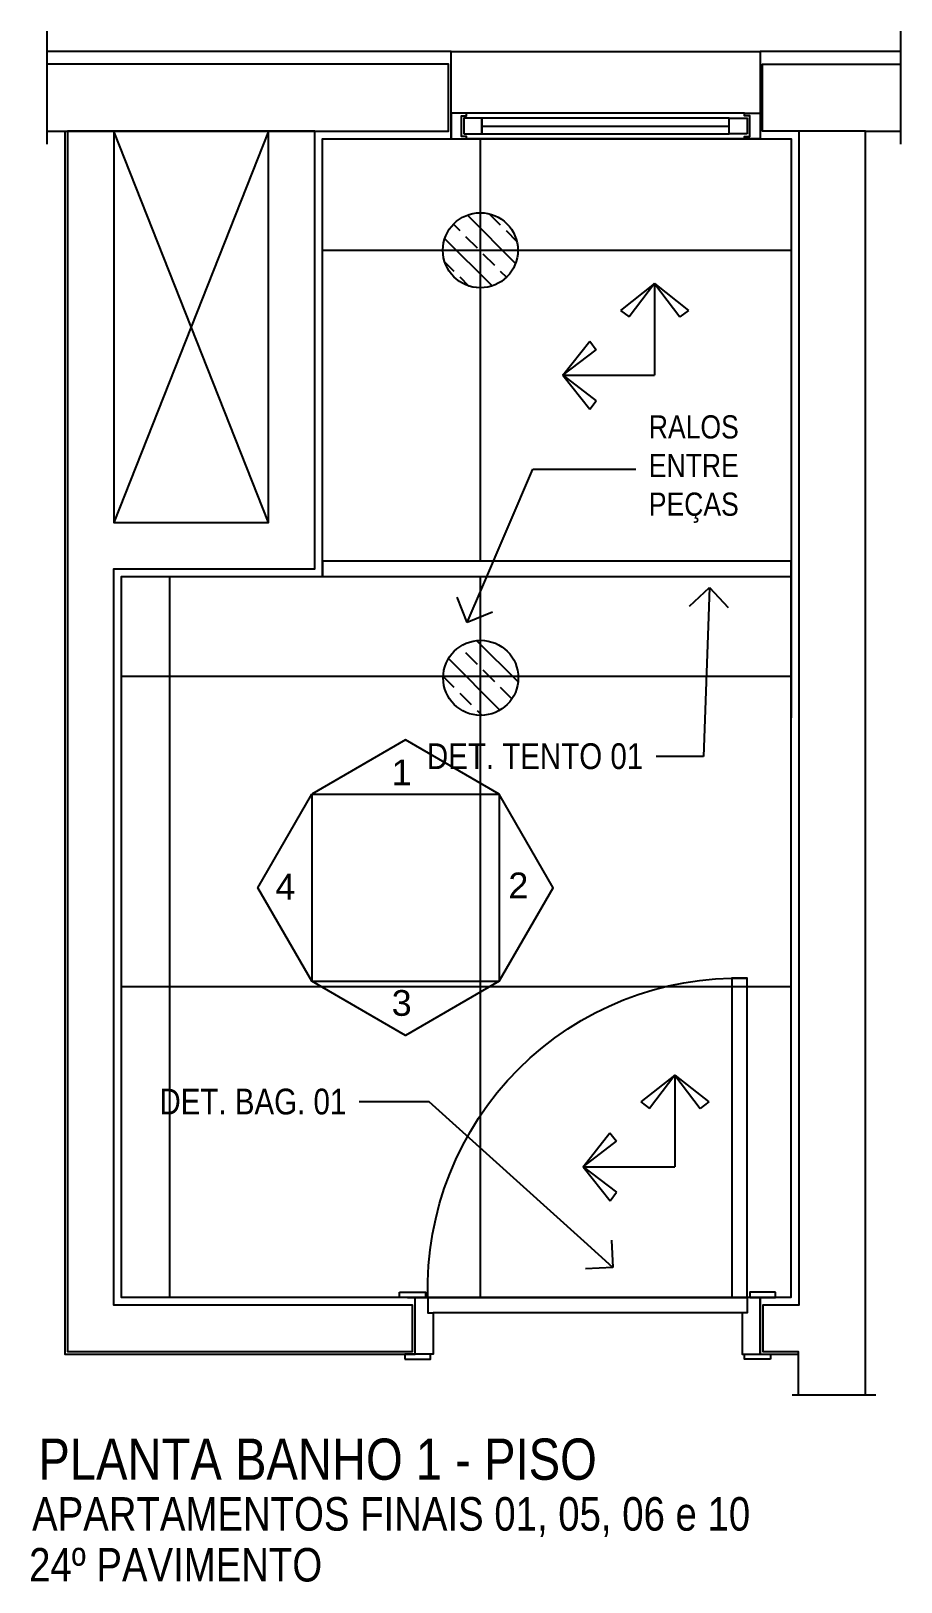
# Model space of a CAD drawing. Header units: metres. Extents: x 3 to 168, y -142 to 28.
# Drawn here: x 77.837 to 79.526, y 2.105 to 5.117 of the extents above; entities that cross this region are included whole.
import ezdxf
from ezdxf import colors
from ezdxf.entities.mleader import LeaderData, LeaderLine
from ezdxf.math import Vec2, Vec3

# ---------------------------------------------------------------- set-up
doc = ezdxf.new("R2010")
doc.units = ezdxf.units.M
doc.linetypes.add('DASHEDX2', pattern=[1.5, 1, -0.5])
for name, color, linetype in [('ARQ-ALV ACAB', 4, 'Continuous'), ('ARQ-ALV OSSO', 5, 'Continuous'), ('ARQ-AUX', 7, 'Continuous'), ('ARQ-AUX1', 1, 'Continuous'), ('ARQ-AUX2', 2, 'Continuous'), ('ARQ-CAX @ 1', 1, 'Continuous'), ('ARQ-CERÂMICA', 7, 'Continuous'), ('ARQ-PRJ', 7, 'DASHEDX2'), ('ARQ-SIM', 1, 'Continuous'), ('ARQ-TXT', 2, 'Continuous')]:
    doc.layers.add(name, color=color, linetype=linetype)
doc.styles.add('Adesa', font='ARIALN.TTF')
doc.styles.add('Arial', font='arial.ttf')

# ---------------------------------------------------------------- blocks, each defined once
blk = doc.blocks.new('*U22')
at = {"color": 0, "linetype": 'ByBlock', "ltscale": 0.5}
for points in [[(0.02, -0.045), (0.02, -0.045), (0.02, -0.045), (0.02, -0.045), (0.02, -0.045), (0.02, -0.045), (0.02, -0.045), (0.02, -0.045), (0.02, -0.045), (0.03, -0.045), (0.03, -0.05), (0, -0.05), (0, 0), (0.03, 0), (0.03, -0.005), (0.02, -0.005), (0.02, -0.045)], [(0.58, -0.045), (0.58, -0.045), (0.58, -0.045), (0.58, -0.045), (0.58, -0.045), (0.58, -0.045), (0.58, -0.045), (0.58, -0.045), (0.58, -0.045), (0.57, -0.045), (0.57, -0.05), (0.6, -0.05), (0.6, 0), (0.57, 0), (0.57, -0.005), (0.58, -0.005), (0.58, -0.045)], [(0.025, -0.01), (0.06, -0.01), (0.06, -0.04), (0.025, -0.04)], [(0.575, -0.01), (0.54, -0.01), (0.54, -0.04), (0.575, -0.04)]]:
    blk.add_lwpolyline(points, close=True, dxfattribs=at)
at = {"color": 8, "linetype": 'ByBlock', "ltscale": 0.5}
for points in [[(0.57, 0), (0.03, 0)], [(0.57, -0.05), (0.03, -0.05)]]:
    blk.add_lwpolyline(points, dxfattribs=at)
at = {"color": 7, "linetype": 'ByBlock', "ltscale": 0.5}
blk.add_lwpolyline([(0.54, -0.01), (0.54, -0.04), (0.06, -0.04), (0.06, -0.01)], close=True, dxfattribs=at)
blk.add_lwpolyline([(0.06, -0.025), (0.54, -0.025)], dxfattribs=at)
blk = doc.blocks.new('*U26')
for points in [[(-0.665, -0.03), (-0.615, -0.03), (-0.615, -0.04), (-0.665, -0.04)], [(0.045, -0.03), (-0.005, -0.03), (-0.005, -0.04), (0.045, -0.04)], [(-0.675, -0.16), (-0.625, -0.16), (-0.625, -0.15), (-0.675, -0.15)], [(0, -0.15), (0, -0.77), (-0.03, -0.77), (-0.03, -0.15)], [(0.055, -0.16), (0.005, -0.16), (0.005, -0.15), (0.055, -0.15)]]:
    blk.add_lwpolyline(points, close=True)
for points in [[(-0.66, -0.15), (-0.62, -0.15), (-0.62, -0.12), (-0.61, -0.12), (-0.61, -0.04), (-0.645, -0.04), (-0.645, -0.15)], [(0.04, -0.15), (0, -0.15), (0, -0.12), (-0.01, -0.12), (-0.01, -0.04), (0.025, -0.04), (0.025, -0.15)]]:
    blk.add_lwpolyline(points)
at = {"layer": 'ARQ-PRJ'}
blk.add_arc((-0.0179, -0.1679), 0.6024, 178.2986, 271.7014, dxfattribs=at)
blk = doc.blocks.new('_Open90')
at = {"color": 0, "linetype": 'ByBlock', "lineweight": -2}
for p, q in [((-0.5, 0.5), (0, 0)), ((0, 0), (-1, 0)), ((0, 0), (-0.5, -0.5))]:
    blk.add_line(p, q, dxfattribs=at)
blk = doc.blocks.new('VISTA')
at = {"layer": 'ARQ-SIM'}
blk.add_lwpolyline([(-0.00525, -0.00909), (-0.00525, 0.00909), (0, 0)], close=True, dxfattribs=at)
at = {"layer": 'ARQ-SIM', "color": 5, "style": 'Adesa'}
blk.add_attdef('4', (-0.0019, -0.00135), '', height=0.0025, rotation=90, dxfattribs=at)
blk = doc.blocks.new('Seta para pag.piso')
for p, q in [((0, 0.1126), (-0.0418, 0.0796)), ((0, 0.1126), (-0.0312, 0.0715)), ((0, 0.1126), (0, 0)), ((0, 0.1126), (0.0418, 0.0795)), ((0, 0.1126), (0.0312, 0.0715)), ((-0.0418, 0.0796), (-0.0312, 0.0715)), ((0.0418, 0.0795), (0.0312, 0.0715)), ((-0.1126, 0), (-0.0795, 0.0418)), ((-0.0795, 0.0418), (-0.0715, 0.0312)), ((-0.1126, 0), (-0.0715, 0.0312)), ((-0.1126, 0), (0, 0)), ((-0.1126, 0), (-0.0796, -0.0418)), ((-0.1126, 0), (-0.0715, -0.0312)), ((-0.0796, -0.0418), (-0.0715, -0.0312))]:
    blk.add_line(p, q)
blk = doc.blocks.new('PL RALO')
at = {"layer": 'ARQ-AUX2'}
h = blk.add_hatch(dxfattribs=at)
h.set_pattern_fill('BRASS', color=8, scale=0.01, angle=315)
h.set_pattern_definition([(315, (-278.116365, 1040.018154), (0.0449012806, 0.0449012806), []), (315, (-278.093914, 1040.040605), (0.0449012806, 0.0449012806), [0.03175, -0.015875])])
edge = h.paths.add_edge_path()
edge.add_arc((0, 0), 0.0729, 270, 630)
blk.add_circle((0, 0), 0.0729, dxfattribs=at)
blk = doc.blocks.new('AREAS MOLHADAS')
at = {"layer": 'ARQ-CERÂMICA'}
h = blk.add_hatch(dxfattribs=at)
h.set_pattern_fill('NET', color=256, scale=0.19)
h.set_pattern_definition([(0, (79.31256, 4.0875), (0, 0.60325), []), (90, (79.31256, 4.0875), (-0.60325, 4e-17), [])])
h.paths.add_polyline_path([(78.4025, 4.9075), (79.3126, 4.9075), (79.3126, 4.0875), (78.4025, 4.0875)])
h = blk.add_hatch(dxfattribs=at)
h.set_pattern_fill('NET', color=256, scale=0.19)
h.set_pattern_definition([(0, (79.31255, 2.6575), (0, 0.60325), []), (90, (79.31255, 2.6575), (-0.60325, 4e-17), [])])
h.paths.add_polyline_path([(78.0125, 4.0575), (79.3125, 4.0575), (79.3125, 2.6575), (78.0125, 2.6575)])
at = {"layer": 'ARQ-ALV ACAB'}
for points in [[(77.8679, 4.9225), (77.9025, 4.9225), (77.9025, 2.5475), (78.5825, 2.5475), (78.5825, 2.6575), (78.0125, 2.6575), (78.0125, 4.0575), (78.4025, 4.0575), (78.4025, 4.9075), (78.6524, 4.9075), (78.6524, 5.0775), (77.8679, 5.0775)], [(79.5261, 5.0775), (79.2525, 5.0775), (79.2524, 4.9075), (79.3126, 4.9075), (79.3125, 2.6575), (79.2525, 2.6575), (79.2525, 2.5475), (79.3266, 2.5475), (79.3266, 2.4685)], [(79.4575, 2.4685), (79.4575, 2.6216), (79.4575, 4.9225), (79.5261, 4.9225)]]:
    blk.add_lwpolyline(points, dxfattribs=at)
at = {"layer": 'ARQ-ALV OSSO'}
for points in [[(77.8679, 4.9225), (78.6474, 4.9225), (78.6474, 5.0525), (77.8679, 5.0525)], [(79.3275, 4.9225), (79.2574, 4.9225), (79.2574, 5.0525), (79.5261, 5.0525)], [(79.4575, 2.4685), (79.4575, 2.6216), (79.4575, 4.9225), (79.3275, 4.9225), (79.3275, 2.6425), (79.2575, 2.6425), (79.2575, 2.5525), (79.3266, 2.5525), (79.3266, 2.4685)], [(79.4575, 4.9225), (79.5261, 4.9225)]]:
    blk.add_lwpolyline(points, dxfattribs=at)
for points in [[(77.9075, 4.9225), (77.9075, 2.5525), (78.5775, 2.5525), (78.5775, 2.6425), (77.9975, 2.6425), (77.9975, 4.0725), (78.3875, 4.0725), (78.3875, 4.9225)], [(78.2975, 4.9225), (77.9975, 4.9225), (77.9975, 4.1625), (78.2975, 4.1625)]]:
    blk.add_lwpolyline(points, close=True, dxfattribs=at)
at = {"layer": 'ARQ-AUX'}
for points in [[(77.8679, 4.8972), (77.8679, 5.117)], [(79.5261, 4.8972), (79.5261, 5.117)], [(78.6524, 5.0775), (79.2525, 5.0775)], [(79.3147, 2.4685), (79.4772, 2.4685)]]:
    blk.add_lwpolyline(points, dxfattribs=at)
at = {"layer": 'ARQ-AUX1'}
blk.add_lwpolyline([(78.4025, 4.0575), (79.3126, 4.0575), (79.3126, 4.0875), (78.4025, 4.0875)], close=True, dxfattribs=at)
for points in [[(78.6075, 2.6575), (79.2275, 2.6575)], [(79.2175, 2.6275), (78.6175, 2.6275)]]:
    blk.add_lwpolyline(points, dxfattribs=at)
at = {"layer": 'ARQ-CERÂMICA'}
for points in [[(78.4025, 4.9075), (79.3126, 4.9075), (79.3126, 4.0875), (78.4025, 4.0875)], [(78.0125, 4.0575), (79.3125, 4.0575), (79.3125, 2.6575), (78.0125, 2.6575)]]:
    blk.add_lwpolyline(points, close=True, dxfattribs=at)
at = {"layer": 'ARQ-SIM'}
for points in [[(78.2975, 4.9225), (77.9975, 4.1625)], [(78.2975, 4.1625), (77.9975, 4.9225)]]:
    blk.add_lwpolyline(points, dxfattribs=at)
at = {"layer": 'ARQ-CAX @ 1', "xscale": -1, "rotation": 180}
for name, p in [('*U22', (78.6524, 4.9075)), ('*U26', (79.2275, 2.5075))]:
    blk.add_blockref(name, p, dxfattribs=at)
at = {"layer": 'ARQ-CERÂMICA'}
for p in [(78.7093, 4.6912), (78.71, 3.8608)]:
    blk.add_blockref('PL RALO', p, dxfattribs=at)
at = {"layer": 'ARQ-CERÂMICA', "xscale": -1.58230973583663, "yscale": 1.58230973583663, "zscale": 1.58230973583663, "rotation": 90}
for p in [(79.0475, 4.4485), (79.0869, 2.9113)]:
    blk.add_blockref('Seta para pag.piso', p, dxfattribs=at)
at = {"layer": 'ARQ-SIM', "ltscale": 0.03}
ref = blk.add_blockref('VISTA', (78.564, 3.7402), dxfattribs=dict(at, xscale=-20.00000000011565, yscale=20.00000000011565, zscale=20.00000000011565, rotation=270))
ref.add_attrib('4', '1', (78.537, 3.6522), dxfattribs={"color": 3, "height": 0.05, "style": 'Arial'})
ref = blk.add_blockref('VISTA', (78.2771, 3.4533), dxfattribs=dict(at, xscale=20.00000000011565, yscale=20.00000000011565, zscale=20.00000000011565, rotation=180))
ref.add_attrib('4', '4', (78.3111, 3.4303), dxfattribs={"color": 3, "height": 0.05, "style": 'Arial'})
ref = blk.add_blockref('VISTA', (78.8509, 3.4533), dxfattribs=dict(at, xscale=-20.00000000011565, yscale=20.00000000011565, zscale=20.00000000011565, rotation=180))
ref.add_attrib('4', '2', (78.7636, 3.4327), dxfattribs={"color": 3, "height": 0.05, "style": 'Arial'})
ref = blk.add_blockref('VISTA', (78.564, 3.1664), dxfattribs=dict(at, xscale=20.00000000011565, yscale=20.00000000011565, zscale=20.00000000011565, rotation=270))
ref.add_attrib('4', '3', (78.537, 3.2044), dxfattribs={"color": 3, "height": 0.05, "style": 'Arial'})
at = {"layer": 'ARQ-TXT', "ltscale": 0.5, "style": 'Adesa'}
blk.add_text('PLANTA BANHO 1 - PISO', height=0.08, dxfattribs=at).set_placement((77.8508, 2.3034))
at = {"layer": 'ARQ-TXT', "style": 'Adesa'}
for s, p in [('APARTAMENTOS FINAIS 01, 05, 06 e 10', (77.8387, 2.2046, 108.9697)), ('24º PAVIMENTO', (77.8329, 2.1058, 217.9394))]:
    blk.add_text(s, height=0.065, dxfattribs=at).set_placement(p)
at = {"layer": 'ARQ-SIM'}
ml = blk.add_multileader_mtext('Standard', dxfattribs=at)
ml.set_content('RALOS ENTRE PEÇAS', color=2, style='Adesa')
ml.set_leader_properties(color=256)
ml.set_arrow_properties(name='OPEN90')
ml.build(insert=Vec2(0, 0))
ml.multileader.update_dxf_attribs({"text_left_attachment_type": 2, "text_right_attachment_type": 2, "dogleg_length": 0.2, "arrow_head_size": 0.075})
ctx = ml.context
ctx.base_point, ctx.char_height, ctx.arrow_head_size, ctx.landing_gap_size, ctx.plane_origin = Vec3(79.0114, 4.266), 0.045, 0.075, 0.025, Vec3(78.8111, 3.7771)
ctx.left_attachment, ctx.right_attachment = 2, 2
notes = []
notes.append((ctx, [(0, (1, 1, 0), (78.8114, 4.266), (1, 0), 0.2, [(0, [(78.6837, 3.9684)], 0, [])])]))
ctx.mtext.insert, ctx.mtext.width, ctx.mtext.flow_direction = Vec3(79.0364, 4.3707), 0.142536, 5
ml = blk.add_multileader_mtext('Standard', dxfattribs=at)
ml.set_content('DET. TENTO 01', color=2, style='Adesa')
ml.set_leader_properties(color=256)
ml.set_arrow_properties(name='OPEN90')
ml.build(insert=Vec2(0, 0))
ml.multileader.update_dxf_attribs({"text_left_attachment_type": 2, "text_right_attachment_type": 2, "dogleg_length": 0.2, "arrow_head_size": 0.075})
ctx = ml.context
ctx.base_point, ctx.char_height, ctx.arrow_head_size, ctx.landing_gap_size, ctx.plane_origin = Vec3(78.5953, 3.7078), 0.05, 0.075, 0.025, Vec3(79.1412, 3.4474)
ctx.left_attachment, ctx.right_attachment, ctx.text_align_type = 2, 2, 2
notes.append((ctx, [(0, (1, 1, 0), (79.1426, 3.7078), (-1, 0), 0.0921, [(0, [(79.1544, 4.0364)], 0, [])])]))
ctx.mtext.insert, ctx.mtext.alignment, ctx.mtext.flow_direction = Vec3(79.0255, 3.7337), 3, 5
ml = blk.add_multileader_mtext('Standard', dxfattribs=at)
ml.set_content('DET. BAG. 01', color=2, style='Adesa')
ml.set_leader_properties(color=256)
ml.set_arrow_properties(name='OPEN90')
ml.build(insert=Vec2(0, 0))
ml.multileader.update_dxf_attribs({"text_left_attachment_type": 2, "text_right_attachment_type": 2, "dogleg_length": 0.2, "arrow_head_size": 0.075})
ctx = ml.context
ctx.base_point, ctx.char_height, ctx.arrow_head_size, ctx.landing_gap_size, ctx.plane_origin = Vec3(78.0759, 3.0371), 0.05, 0.075, 0.025, Vec3(78.9793, 2.1596)
ctx.left_attachment, ctx.right_attachment, ctx.text_align_type = 2, 2, 2
notes.append((ctx, [(1, (1, 1, 0), (78.6097, 3.0371), (-1, 0), 0.1358, [(0, [(78.9667, 2.7157)], 0, [])])]))
ctx.mtext.insert, ctx.mtext.alignment, ctx.mtext.flow_direction = Vec3(78.4489, 3.0629), 3, 5
for ctx, leaders in notes:
    for number, flags, end, landing, length, lines in leaders:
        leader = LeaderData()
        leader.index, (leader.has_last_leader_line, leader.has_dogleg_vector, leader.attachment_direction) = number, flags
        leader.last_leader_point, leader.dogleg_vector, leader.dogleg_length = Vec3(end), Vec3(landing), length
        for number, points, colour, breaks in lines:
            line = LeaderLine()
            line.index, line.vertices, line.color, line.breaks = number, Vec3.list(points), colors.encode_raw_color(colour), breaks
            leader.lines.append(line)
        ctx.leaders.append(leader)

msp = doc.modelspace()

# ---------------------------------------------------------------- block references
msp.add_blockref('AREAS MOLHADAS', (0, 0))

doc.saveas('drawing.dxf')
